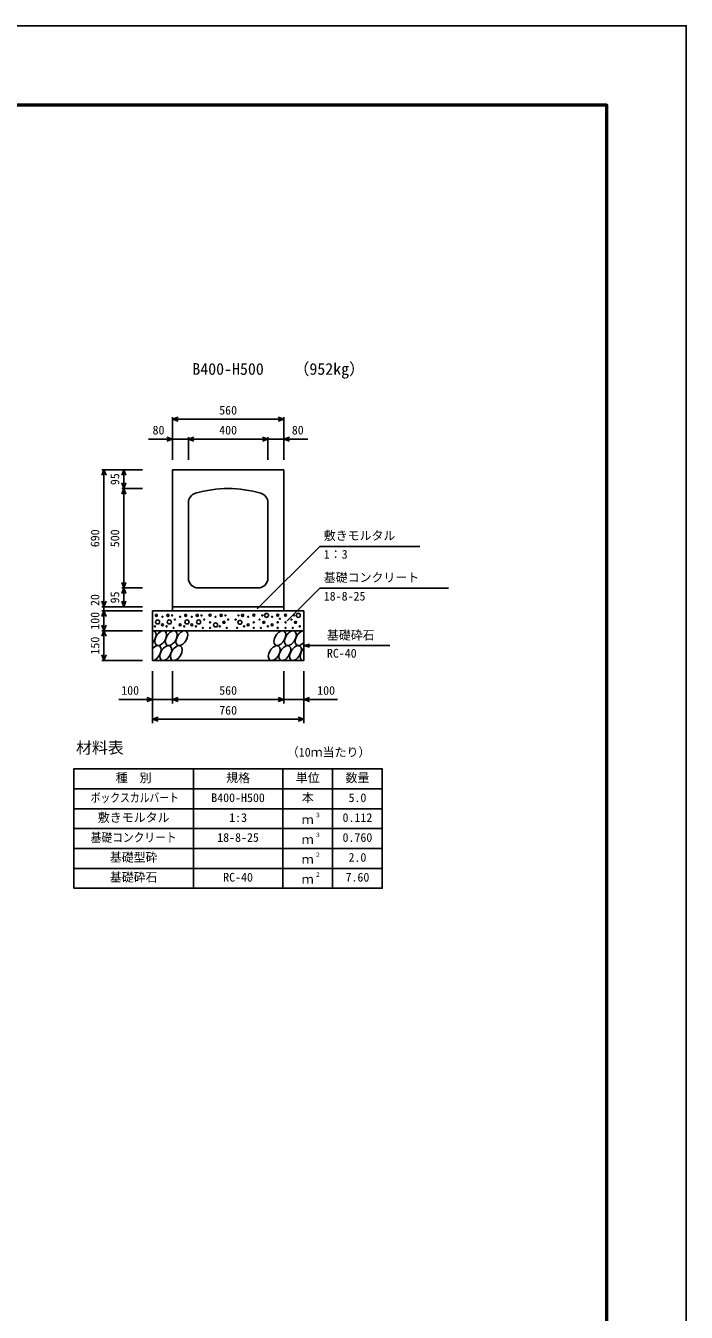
# Model space of a CAD drawing. Units: millimetres, scale not verified. Extents: x -16800 to 16800, y -5940 to 5940.
# Drawn here: x 13480 to 16800, y -533 to 5940 of the extents above; entities that cross this region are included whole.
import ezdxf
from ezdxf.enums import TextEntityAlignment as Align

# ---------------------------------------------------------------- set-up
doc = ezdxf.new("R2010")
doc.units = ezdxf.units.MM
doc.header["$LTSCALE"] = 20
for name, color, linetype, lineweight in [('0-0_DIM', 7, 'Continuous', 25), ('0-1_Defpoints', 5, 'Continuous', 25), ('0-2_HATCH', 6, 'Continuous', 25), ('0-3_HYO', 3, 'Continuous', 25), ('0-4_HYO2', 4, 'Continuous', 25), ('0-5_OUTLINE', 3, 'Continuous', 25), ('0-7_TXT', 7, 'Continuous', 25), ('0-8_WAKU', 3, 'Continuous', 25)]:
    doc.layers.add(name, color=color, linetype=linetype, lineweight=lineweight)
doc.styles.add('ＭＳ ゴシック', font='')
doc.styles.get('ＭＳ ゴシック').set_extended_font_data('MS Gothic')

msp = doc.modelspace()

# ---------------------------------------------------------------- linework, layer by layer
at = {"layer": '0-0_DIM'}
for p, q in [((14217.31, 3970.34), (14217.31, 3755.34)), ((14217.31, 3960.34), (14777.31, 3960.34)), ((14777.31, 3970.34), (14777.31, 3755.34)), ((14217.31, 3860.34), (14097.31, 3860.34)), ((14297.31, 3870.34), (14297.31, 3755.34)), ((14697.31, 3870.34), (14697.31, 3755.34)), ((14897.31, 3860.34), (14777.31, 3860.34)), ((13863.11, 3706.31), (14067.31, 3706.31)), ((13873.11, 3706.31), (13873.11, 3016.31)), ((13973.11, 3706.31), (13973.11, 3611.31)), ((13963.11, 3611.31), (14067.31, 3611.31)), ((13973.11, 3111.31), (13973.11, 3611.31)), ((14957.88, 3320.55), (14643.01, 3005.68)), ((14957.88, 3320.55), (15460.54, 3320.55)), ((13963.11, 3111.31), (14067.31, 3111.31)), ((13973.11, 3111.31), (13973.11, 3016.31)), ((14957.88, 3109.97), (14794.23, 2946.31)), ((14957.88, 3109.97), (15604.76, 3109.97)), ((13863.11, 3016.31), (14067.31, 3016.31)), ((13863.11, 2996.31), (14067.31, 2996.31)), ((13873.11, 2996.31), (13873.11, 3016.31)), ((13873.11, 2896.31), (13873.11, 2996.31)), ((13863.11, 2896.31), (14067.31, 2896.31)), ((13873.11, 2896.31), (13873.11, 2746.31)), ((14877.31, 2821.31), (14906.29, 2829.08)), ((14877.31, 2821.31), (15310.63, 2821.31)), ((14877.31, 2821.31), (14906.29, 2813.55)), ((13863.11, 2746.31), (14067.31, 2746.31)), ((14117.31, 2430.8), (14117.31, 2693.14)), ((14217.31, 2530.8), (14217.31, 2693.14)), ((14777.31, 2530.8), (14777.31, 2693.14)), ((14877.31, 2430.8), (14877.31, 2693.14)), ((13947.31, 2550.8), (14117.31, 2550.8)), ((14117.31, 2550.8), (14217.31, 2550.8)), ((14217.31, 2550.8), (14777.31, 2550.8)), ((14117.31, 2450.8), (14877.31, 2450.8))]:
    msp.add_line(p, q, dxfattribs=at)
for points in [[(14245.51, 3950.08), (14217.31, 3960.34), (14245.51, 3970.61)], [(14749.12, 3950.08), (14777.31, 3960.34), (14749.12, 3970.61)], [(14189.12, 3850.08), (14217.31, 3860.34), (14189.12, 3870.61)], [(14217.31, 3860.34), (14297.31, 3860.34), (14697.31, 3860.34), (14777.31, 3860.34)], [(14325.51, 3850.08), (14297.31, 3860.34), (14325.51, 3870.61)], [(14669.12, 3850.08), (14697.31, 3860.34), (14669.12, 3870.61)], [(14805.51, 3850.08), (14777.31, 3860.34), (14805.51, 3870.61)], [(13883.37, 3678.12), (13873.11, 3706.31), (13862.85, 3678.12)], [(13983.37, 3678.12), (13973.11, 3706.31), (13962.85, 3678.12)], [(13983.37, 3639.51), (13973.11, 3611.31), (13962.85, 3639.51)], [(13983.37, 3583.12), (13973.11, 3611.31), (13962.85, 3583.12)], [(13983.37, 3139.51), (13973.11, 3111.31), (13962.85, 3139.51)], [(13983.37, 3083.12), (13973.11, 3111.31), (13962.85, 3083.12)], [(13883.37, 3044.51), (13873.11, 3016.31), (13862.85, 3044.51)], [(13983.37, 3044.51), (13973.11, 3016.31), (13962.85, 3044.51)], [(13883.37, 2968.12), (13873.11, 2996.31), (13862.85, 2968.12)], [(13883.37, 2924.51), (13873.11, 2896.31), (13862.85, 2924.51)], [(13883.37, 2868.12), (13873.11, 2896.31), (13862.85, 2868.12)], [(13883.37, 2774.51), (13873.11, 2746.31), (13862.85, 2774.51)], [(14089.12, 2561.06), (14117.31, 2550.8), (14089.12, 2540.54)], [(14245.51, 2540.54), (14217.31, 2550.8), (14245.51, 2561.06)], [(14749.12, 2561.06), (14777.31, 2550.8), (14749.12, 2540.54)], [(15047.32, 2550.8), (14877.31, 2550.8), (14777.31, 2550.8)], [(14905.51, 2561.06), (14877.31, 2550.8), (14905.51, 2540.54)], [(14145.51, 2440.54), (14117.31, 2450.8), (14145.51, 2461.06)], [(14849.12, 2461.06), (14877.31, 2450.8), (14849.12, 2440.54)]]:
    msp.add_lwpolyline(points, dxfattribs=at)
at = {"layer": '0-1_Defpoints'}
msp.add_lwpolyline([(0, -5940), (16800, -5940), (16800, 5940), (0, 5940)], close=True, dxfattribs=at)
at = {"layer": '0-2_HATCH'}
for centre, radius in [((14136.31, 2973.49), 5), ((14194.86, 2973.49), 5), ((14283.74, 2973.49), 5), ((14342.28, 2973.49), 5), ((14406.21, 2974.37), 5), ((14462.28, 2973.49), 5), ((14570.2, 2973.49), 5), ((14626.28, 2974.37), 5), ((14690.2, 2973.49), 10), ((14746.28, 2974.37), 5), ((14786.12, 2974.37), 5), ((14850.05, 2973.49), 10), ((14129.3, 2918.34), 2.5), ((14142.85, 2940.48), 10), ((14166.82, 2925.34), 5), ((14166.82, 2966.49), 2.5), ((14187.85, 2918.34), 2.5), ((14201.4, 2940.48), 10), ((14215.89, 2973.49), 2.5), ((14222.9, 2910.46), 2.5), ((14229.91, 2952.48), 2.5), ((14255.7, 2925.34), 5), ((14255.7, 2966.49), 2.5), ((14276.73, 2918.34), 2.5), ((14290.27, 2940.48), 10), ((14314.25, 2925.34), 5), ((14314.25, 2966.49), 2.5), ((14335.28, 2918.34), 2.5), ((14348.82, 2940.48), 10), ((14363.32, 2973.49), 2.5), ((14370.32, 2910.46), 2.5), ((14377.33, 2952.48), 2.5), ((14406.21, 2938.47), 2.5), ((14406.21, 2910.46), 2.5), ((14434.25, 2925.34), 10), ((14434.25, 2966.49), 2.5), ((14455.28, 2918.34), 2.5), ((14476.3, 2938.47), 5), ((14483.32, 2973.49), 2.5), ((14490.32, 2910.46), 2.5), ((14497.33, 2952.48), 2.5), ((14535.15, 2952.48), 2.5), ((14542.16, 2910.46), 2.5), ((14556.18, 2938.47), 10), ((14549.17, 2973.49), 2.5), ((14577.21, 2918.34), 2.5), ((14598.24, 2925.34), 5), ((14598.24, 2966.49), 2.5), ((14626.28, 2938.47), 2.5), ((14626.28, 2910.46), 2.5), ((14655.15, 2952.48), 2.5), ((14662.16, 2910.46), 2.5), ((14669.17, 2973.49), 2.5), ((14676.18, 2938.47), 5), ((14697.21, 2918.34), 2.5), ((14718.24, 2925.34), 5), ((14718.24, 2966.49), 2.5), ((14746.28, 2938.47), 2.5), ((14746.28, 2910.46), 2.5), ((14757.62, 2956.8), 2.5), ((14786.12, 2938.47), 2.5), ((14786.12, 2910.46), 2.5), ((14815, 2952.48), 2.5), ((14822.01, 2910.46), 2.5), ((14829.02, 2973.49), 2.5), ((14836.03, 2938.47), 5), ((14857.06, 2918.34), 2.5)]:
    msp.add_circle(centre, radius, dxfattribs=at)
for centre, start_param, end_param in [((14104.95, 2858.79), 4.385593, 6.6745444), ((14863.46, 2858.79), 0.3357715, 4.4411806), ((14130.27, 2783.8), 3.5111464, 7.548991), ((14888.78, 2783.8), 1.2110787, 3.5658734)]:
    msp.add_ellipse(centre, major_axis=(21.81, 35.31), ratio=0.5792, start_param=start_param, end_param=end_param, dxfattribs=at)
for centre in [(14158.16, 2858.79), (14211.37, 2858.79), (14264.58, 2858.79), (14757.04, 2858.79), (14810.25, 2858.79), (14183.48, 2783.8), (14236.69, 2783.8), (14729.15, 2783.8), (14782.36, 2783.8), (14835.57, 2783.8)]:
    msp.add_ellipse(centre, major_axis=(21.81, 35.31), ratio=0.5792, dxfattribs=at)
at = {"layer": '0-3_HYO'}
for p, q in [((14322.31, 2200.8), (14322.31, 1600.8)), ((14772.31, 2200.8), (14772.31, 1600.8)), ((15022.31, 2200.8), (15022.31, 1600.8)), ((13722.31, 2100.8), (15272.31, 2100.8))]:
    msp.add_line(p, q, dxfattribs=at)
msp.add_lwpolyline([(13722.31, 1600.8), (15272.31, 1600.8), (15272.31, 2200.8), (13722.31, 2200.8)], close=True, dxfattribs=at)
at = {"layer": '0-4_HYO2'}
for p, q in [((13722.31, 2000.8), (15272.31, 2000.8)), ((13722.31, 1900.8), (15272.31, 1900.8)), ((13722.31, 1800.8), (15272.31, 1800.8)), ((13722.31, 1700.8), (15272.31, 1700.8))]:
    msp.add_line(p, q, dxfattribs=at)
at = {"layer": '0-5_OUTLINE'}
for p, q in [((14217.31, 3706.31), (14777.31, 3706.31)), ((14217.31, 3706.31), (14217.31, 2996.31)), ((14777.31, 3706.31), (14777.31, 2996.31)), ((14297.31, 3540.46), (14297.31, 3161.31)), ((14697.31, 3540.46), (14697.31, 3161.31)), ((14347.31, 3111.31), (14647.31, 3111.31)), ((14117.31, 2996.31), (14877.31, 2996.31)), ((14777.31, 3016.31), (14217.31, 3016.31)), ((14877.31, 2996.31), (14877.31, 2746.31)), ((14117.31, 2896.31), (14877.31, 2896.31))]:
    msp.add_line(p, q, dxfattribs=at)
msp.add_lwpolyline([(14117.31, 2996.31), (14117.31, 2746.31), (14877.31, 2746.31)], dxfattribs=at)
for centre, radius, start, end in [((14347.31, 3540.46), 50, 105.82662, 180), ((14497.31, 3011.31), 600, 74.17338, 105.82662), ((14647.31, 3540.46), 50, 0, 74.17338), ((14347.31, 3161.31), 50, 180, 270), ((14647.31, 3161.31), 50, 270, 0)]:
    msp.add_arc(centre, radius, start, end, dxfattribs=at)
at = {"layer": '0-8_WAKU', "lineweight": 50}
msp.add_lwpolyline([(400, -5540), (16400, -5540), (16400, 5540), (400, 5540)], close=True, dxfattribs=at)

# ---------------------------------------------------------------- texts
at = {"layer": '0-0_DIM', "style": 'ＭＳ ゴシック'}
for s, p in [('560', (14452.31, 3970.34)), ('80', (14117.31, 3870.34)), ('400', (14452.31, 3870.34)), ('80', (14817.31, 3870.34)), ('敷きモルタル', (14977.88, 3339.29)), ('1：3', (14977.88, 3245.47)), ('基礎コンクリート', (14977.88, 3128.7)), ('18-8-25', (14977.88, 3034.89)), ('基礎砕石', (14993.64, 2838.49)), ('RC-40', (14993.64, 2747.8)), ('100', (13959.87, 2560.8)), ('560', (14452.31, 2560.8)), ('100', (14944.76, 2560.8)), ('760', (14452.31, 2460.8))]:
    msp.add_text(s, height=43.99, dxfattribs=at).set_placement(p, align=Align.BOTTOM_LEFT)
for s, p in [('95', (13963.11, 3628.81)), ('690', (13863.11, 3316.31)), ('500', (13963.11, 3316.31)), ('20', (13863.11, 3020.53)), ('95', (13963.11, 3033.81)), ('100', (13863.11, 2901.31)), ('150', (13863.11, 2776.31))]:
    msp.add_text(s, height=43.99, rotation=90, dxfattribs=at).set_placement(p, align=Align.BOTTOM_LEFT)
at = {"layer": '0-7_TXT', "style": 'ＭＳ ゴシック'}
for s, height, p in [('B400-H500', 58.65, (14317.31, 4166.31)), ('（952kg）', 58.65, (14825.68, 4166.31)), ('材料表', 58.65, (13732.31, 2260.8)), ('（10ｍ当たり）', 43.99, (14792.31, 2249.8)), ('種\u3000別', 43.99, (13932.31, 2120.8)), ('規格', 43.99, (14487.31, 2120.8)), ('単位', 43.99, (14837.31, 2120.8)), ('数量', 43.99, (15087.31, 2120.8)), ('B400-H500', 43.99, (14412.31, 2020.8)), ('本', 43.99, (14867.31, 2020.8)), ('5.0', 43.99, (15102.31, 2020.8)), ('敷きモルタル', 43.99, (13842.31, 1920.8)), ('1:3', 43.99, (14502.31, 1920.8)), ('ｍ', 43.99, (14867.31, 1910.8)), ('３', 21.99, (14932.86, 1951.17)), ('0.112', 43.99, (15072.31, 1920.8)), ('18-8-25', 43.99, (14442.31, 1820.8)), ('３', 21.99, (14932.86, 1851.17)), ('0.760', 43.99, (15072.31, 1820.8)), ('ｍ', 43.99, (14867.31, 1810.8)), ('基礎型砕', 43.99, (13902.31, 1720.8)), ('ｍ', 43.99, (14867.31, 1710.8)), ('２', 21.99, (14932.86, 1751.17)), ('2.0', 43.99, (15102.31, 1720.8)), ('基礎砕石', 43.99, (13902.31, 1620.8)), ('RC-40', 43.99, (14472.31, 1620.8)), ('ｍ', 43.99, (14867.31, 1610.8)), ('２', 21.99, (14932.86, 1651.17)), ('7.60', 43.99, (15087.31, 1620.8))]:
    msp.add_text(s, height=height, dxfattribs=at).set_placement(p, align=Align.BOTTOM_LEFT)
for s, width, p in [('ボックスカルバート', 0.8, (13806.31, 2020.8)), ('基礎コンクリート', 0.9, (13806.31, 1820.8))]:
    msp.add_text(s, height=43.99, dxfattribs=dict(at, width=width)).set_placement(p, align=Align.BOTTOM_LEFT)

doc.saveas('drawing.dxf')
